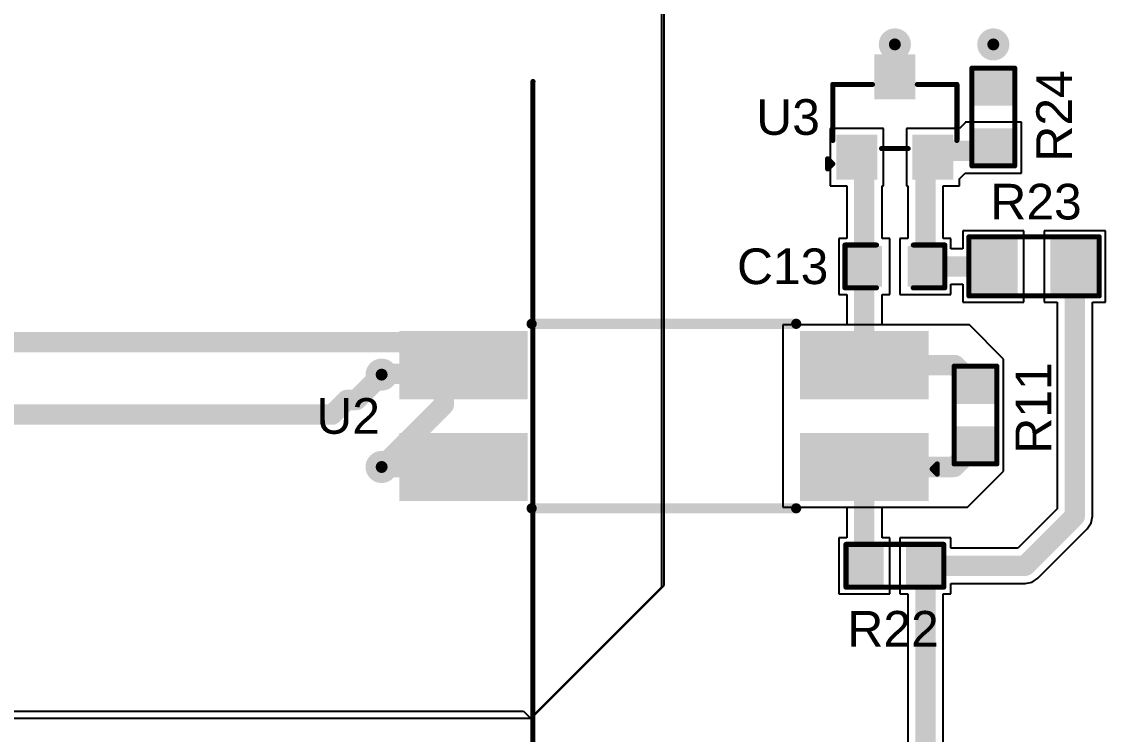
# Model space of a CAD drawing. Header units: inches. Extents: x 0 to 207, y -1 to 213.
# Drawn here: x 2.022 to 3.086, y -0.618 to 0.082 of the extents above; entities that cross this region are included whole.
import ezdxf

# ---------------------------------------------------------------- set-up
doc = ezdxf.new("R2010")
doc.units = ezdxf.units.IN
doc.header["$MEASUREMENT"] = 0
for name, color, linetype in [('Bottom Layer', 5, 'Continuous'), ('Bottom Solder', 6, 'Continuous'), ('Top Layer', 1, 'Continuous'), ('Top Overlay', 2, 'Continuous'), ('Top Paste', 8, 'Continuous'), ('Top Solder', 216, 'Continuous'), ('Via Holes', 16, 'Continuous')]:
    doc.layers.add(name, color=color, linetype=linetype)
doc.styles.add('Arial', font='', dxfattribs={"height": 0.2})
doc.styles.get('Arial').set_extended_font_data('Arial')

# ---------------------------------------------------------------- blocks, each defined once
blk = doc.blocks.new('SOT_23_5')
at = {"layer": 'Top Layer'}
for points in [[(-0.0161, 0.0575), (0.0161, 0.0575), (0.0161, 0.0213), (-0.0161, 0.0213)], [(-0.0535, -0.0213), (-0.0213, -0.0213), (-0.0213, -0.0575), (-0.0535, -0.0575)], [(0.0213, -0.0213), (0.0535, -0.0213), (0.0535, -0.0575), (0.0213, -0.0575)]]:
    blk.add_hatch(color=1, dxfattribs=at).paths.add_polyline_path(points)
at = {"layer": 'Top Paste'}
for points in [[(-0.0161, 0.0575), (0.0161, 0.0575), (0.0161, 0.0213), (-0.0161, 0.0213)], [(-0.0535, -0.0213), (-0.0213, -0.0213), (-0.0213, -0.0575), (-0.0535, -0.0575)], [(0.0213, -0.0213), (0.0535, -0.0213), (0.0535, -0.0575), (0.0213, -0.0575)]]:
    blk.add_hatch(color=8, dxfattribs=at).paths.add_polyline_path(points)
at = {"layer": 'Top Solder'}
for points in [[(-0.0201, 0.0615), (0.0201, 0.0615), (0.0201, 0.0173), (-0.0201, 0.0173)], [(-0.0575, -0.0173), (-0.0173, -0.0173), (-0.0173, -0.0615), (-0.0575, -0.0615)], [(0.0173, -0.0173), (0.0575, -0.0173), (0.0575, -0.0615), (0.0173, -0.0615)]]:
    blk.add_hatch(color=216, dxfattribs=at).paths.add_polyline_path(points)
at = {"layer": 'Top Overlay'}
for points in [[(-0.061, -0.023, 0.005, 0.005, 0), (-0.061, 0.032, 0.005, 0.005, 0)], [(-0.061, 0.032, 0.005, 0.005, 0), (-0.022, 0.032, 0.005, 0.005, 0)], [(0.022, 0.032, 0.005, 0.005, 0), (0.061, 0.032, 0.005, 0.005, 0)], [(0.061, -0.023, 0.005, 0.005, 0), (0.061, 0.032, 0.005, 0.005, 0)], [(-0.013, -0.031, 0.005, 0.005, 0), (0.013, -0.031, 0.005, 0.005, 0)], [(-0.066, -0.041, 0.005, 0.005, 0), (-0.061, -0.046, 0.005, 0.005, 0)], [(-0.066, -0.051, 0.005, 0.005, 0), (-0.066, -0.041, 0.005, 0.005, 0)], [(-0.066, -0.051, 0.005, 0.005, 0), (-0.061, -0.046, 0.005, 0.005, 0)]]:
    blk.add_lwpolyline(points, format="xyseb", dxfattribs=at)
for points in [[(-0.0622, 0.032, 0.0025, 0.0025, 1), (-0.0597, 0.032, 0.0025, 0.0025, 1)], [(-0.0622, 0.032, 0.0025, 0.0025, 1), (-0.0597, 0.032, 0.0025, 0.0025, 1)], [(-0.0232, 0.032, 0.0025, 0.0025, 1), (-0.0208, 0.032, 0.0025, 0.0025, 1)], [(0.0208, 0.032, 0.0025, 0.0025, 1), (0.0232, 0.032, 0.0025, 0.0025, 1)], [(0.0597, 0.032, 0.0025, 0.0025, 1), (0.0622, 0.032, 0.0025, 0.0025, 1)], [(0.0597, 0.032, 0.0025, 0.0025, 1), (0.0622, 0.032, 0.0025, 0.0025, 1)], [(-0.0622, -0.023, 0.0025, 0.0025, 1), (-0.0597, -0.023, 0.0025, 0.0025, 1)], [(0.0597, -0.023, 0.0025, 0.0025, 1), (0.0622, -0.023, 0.0025, 0.0025, 1)], [(-0.0143, -0.031, 0.0025, 0.0025, 1), (-0.0118, -0.031, 0.0025, 0.0025, 1)], [(0.0118, -0.031, 0.0025, 0.0025, 1), (0.0143, -0.031, 0.0025, 0.0025, 1)], [(-0.0673, -0.041, 0.0025, 0.0025, 1), (-0.0648, -0.041, 0.0025, 0.0025, 1)], [(-0.0673, -0.041, 0.0025, 0.0025, 1), (-0.0648, -0.041, 0.0025, 0.0025, 1)], [(-0.0673, -0.051, 0.0025, 0.0025, 1), (-0.0648, -0.051, 0.0025, 0.0025, 1)], [(-0.0673, -0.051, 0.0025, 0.0025, 1), (-0.0648, -0.051, 0.0025, 0.0025, 1)], [(-0.0622, -0.046, 0.0025, 0.0025, 1), (-0.0597, -0.046, 0.0025, 0.0025, 1)], [(-0.0622, -0.046, 0.0025, 0.0025, 1), (-0.0597, -0.046, 0.0025, 0.0025, 1)]]:
    blk.add_lwpolyline(points, format="xyseb", close=True, dxfattribs=at)
blk = doc.blocks.new('LTV_817S_TA1_C_6')
at = {"layer": 'Top Layer'}
for points in [[(-0.2559, 0.0205), (-0.2559, 0.0795), (-0.1378, 0.0795), (-0.1378, 0.0205)], [(0.1378, 0.0205), (0.1378, 0.0795), (0.2559, 0.0795), (0.2559, 0.0205)], [(-0.2559, -0.0795), (-0.2559, -0.0205), (-0.1378, -0.0205), (-0.1378, -0.0795)], [(0.1378, -0.0795), (0.1378, -0.0205), (0.2559, -0.0205), (0.2559, -0.0795)]]:
    blk.add_hatch(color=1, dxfattribs=at).paths.add_polyline_path(points)
at = {"layer": 'Top Paste'}
for points in [[(-0.2559, 0.0205), (-0.2559, 0.0795), (-0.1378, 0.0795), (-0.1378, 0.0205)], [(0.1378, 0.0205), (0.1378, 0.0795), (0.2559, 0.0795), (0.2559, 0.0205)], [(-0.2559, -0.0795), (-0.2559, -0.0205), (-0.1378, -0.0205), (-0.1378, -0.0795)], [(0.1378, -0.0795), (0.1378, -0.0205), (0.2559, -0.0205), (0.2559, -0.0795)]]:
    blk.add_hatch(color=8, dxfattribs=at).paths.add_polyline_path(points)
at = {"layer": 'Top Solder'}
for points in [[(-0.2599, 0.0165), (-0.2599, 0.0835), (-0.1338, 0.0835), (-0.1338, 0.0165)], [(0.1338, 0.0165), (0.1338, 0.0835), (0.2599, 0.0835), (0.2599, 0.0165)], [(-0.2599, -0.0835), (-0.2599, -0.0165), (-0.1338, -0.0165), (-0.1338, -0.0835)], [(0.1338, -0.0835), (0.1338, -0.0165), (0.2599, -0.0165), (0.2599, -0.0835)]]:
    blk.add_hatch(color=216, dxfattribs=at).paths.add_polyline_path(points)
at = {"layer": 'Top Overlay'}
for points in [[(0.1299, 0.0906, 0.01, 0.01, 0), (-0.1299, 0.0906, 0.01, 0.01, 0)], [(-0.2634, 0.052, 0.005, 0.005, 0), (-0.2684, 0.057, 0.005, 0.005, 0)], [(-0.2684, 0.057, 0.005, 0.005, 0), (-0.2684, 0.047, 0.005, 0.005, 0)], [(-0.2634, 0.052, 0.005, 0.005, 0), (-0.2684, 0.047, 0.005, 0.005, 0)], [(0.1299, -0.0906, 0.01, 0.01, 0), (-0.1299, -0.0906, 0.01, 0.01, 0)]]:
    blk.add_lwpolyline(points, format="xyseb", dxfattribs=at)
for points in [[(-0.1324, 0.0906, 0.005, 0.005, 1), (-0.1274, 0.0906, 0.005, 0.005, 1)], [(0.1274, 0.0906, 0.005, 0.005, 1), (0.1324, 0.0906, 0.005, 0.005, 1)], [(-0.2697, 0.057, 0.0025, 0.0025, 1), (-0.2672, 0.057, 0.0025, 0.0025, 1)], [(-0.2697, 0.057, 0.0025, 0.0025, 1), (-0.2672, 0.057, 0.0025, 0.0025, 1)], [(-0.2647, 0.052, 0.0025, 0.0025, 1), (-0.2622, 0.052, 0.0025, 0.0025, 1)], [(-0.2647, 0.052, 0.0025, 0.0025, 1), (-0.2622, 0.052, 0.0025, 0.0025, 1)], [(-0.2697, 0.047, 0.0025, 0.0025, 1), (-0.2672, 0.047, 0.0025, 0.0025, 1)], [(-0.2697, 0.047, 0.0025, 0.0025, 1), (-0.2672, 0.047, 0.0025, 0.0025, 1)], [(-0.1324, -0.0906, 0.005, 0.005, 1), (-0.1274, -0.0906, 0.005, 0.005, 1)], [(0.1274, -0.0906, 0.005, 0.005, 1), (0.1324, -0.0906, 0.005, 0.005, 1)]]:
    blk.add_lwpolyline(points, format="xyseb", close=True, dxfattribs=at)
blk = doc.blocks.new('R___0603_10')
at = {"layer": 'Top Layer'}
for points in [[(-0.015, 0.0175), (-0.015, -0.0175), (-0.045, -0.0175), (-0.045, 0.0175)], [(0.045, 0.0175), (0.045, -0.0175), (0.015, -0.0175), (0.015, 0.0175)]]:
    blk.add_hatch(color=1, dxfattribs=at).paths.add_polyline_path(points)
at = {"layer": 'Top Paste'}
for points in [[(-0.015, 0.0175), (-0.015, -0.0175), (-0.045, -0.0175), (-0.045, 0.0175)], [(0.045, 0.0175), (0.045, -0.0175), (0.015, -0.0175), (0.015, 0.0175)]]:
    blk.add_hatch(color=8, dxfattribs=at).paths.add_polyline_path(points)
at = {"layer": 'Top Solder'}
for points in [[(-0.011, 0.0215), (-0.011, -0.0215), (-0.049, -0.0215), (-0.049, 0.0215)], [(0.049, 0.0215), (0.049, -0.0215), (0.011, -0.0215), (0.011, 0.0215)]]:
    blk.add_hatch(color=216, dxfattribs=at).paths.add_polyline_path(points)
at = {"layer": 'Top Overlay'}
for points in [[(0.048, 0.021, 0.005, 0.005, 0), (-0.048, 0.021, 0.005, 0.005, 0)], [(-0.048, -0.021, 0.005, 0.005, 0), (-0.048, 0.021, 0.005, 0.005, 0)], [(0.048, -0.021, 0.005, 0.005, 0), (0.048, 0.021, 0.005, 0.005, 0)], [(0.048, -0.021, 0.005, 0.005, 0), (-0.048, -0.021, 0.005, 0.005, 0)]]:
    blk.add_lwpolyline(points, format="xyseb", dxfattribs=at)
for points in [[(-0.04925, 0.021, 0.0025, 0.0025, 1), (-0.04675, 0.021, 0.0025, 0.0025, 1)], [(-0.04925, 0.021, 0.0025, 0.0025, 1), (-0.04675, 0.021, 0.0025, 0.0025, 1)], [(0.04675, 0.021, 0.0025, 0.0025, 1), (0.04925, 0.021, 0.0025, 0.0025, 1)], [(0.04675, 0.021, 0.0025, 0.0025, 1), (0.04925, 0.021, 0.0025, 0.0025, 1)], [(-0.04925, -0.021, 0.0025, 0.0025, 1), (-0.04675, -0.021, 0.0025, 0.0025, 1)], [(-0.04925, -0.021, 0.0025, 0.0025, 1), (-0.04675, -0.021, 0.0025, 0.0025, 1)], [(0.04675, -0.021, 0.0025, 0.0025, 1), (0.04925, -0.021, 0.0025, 0.0025, 1)], [(0.04675, -0.021, 0.0025, 0.0025, 1), (0.04925, -0.021, 0.0025, 0.0025, 1)]]:
    blk.add_lwpolyline(points, format="xyseb", close=True, dxfattribs=at)
blk = doc.blocks.new('RES_0805_11')
at = {"layer": 'Top Layer'}
for points in [[(-0.06, 0.025), (-0.02, 0.025), (-0.02, -0.025), (-0.06, -0.025)], [(0.02, 0.025), (0.06, 0.025), (0.06, -0.025), (0.02, -0.025)]]:
    blk.add_hatch(color=1, dxfattribs=at).paths.add_polyline_path(points)
at = {"layer": 'Top Paste'}
for points in [[(-0.06, 0.025), (-0.02, 0.025), (-0.02, -0.025), (-0.06, -0.025)], [(0.02, 0.025), (0.06, 0.025), (0.06, -0.025), (0.02, -0.025)]]:
    blk.add_hatch(color=8, dxfattribs=at).paths.add_polyline_path(points)
at = {"layer": 'Top Solder'}
for points in [[(-0.064, 0.029), (-0.016, 0.029), (-0.016, -0.029), (-0.064, -0.029)], [(0.016, 0.029), (0.064, 0.029), (0.064, -0.029), (0.016, -0.029)]]:
    blk.add_hatch(color=216, dxfattribs=at).paths.add_polyline_path(points)
at = {"layer": 'Top Overlay'}
for points in [[(-0.064, 0.029, 0.005, 0.005, 0), (0.064, 0.029, 0.005, 0.005, 0)], [(-0.064, -0.029, 0.005, 0.005, 0), (-0.064, 0.029, 0.005, 0.005, 0)], [(0.064, -0.029, 0.005, 0.005, 0), (0.064, 0.029, 0.005, 0.005, 0)], [(-0.064, -0.029, 0.005, 0.005, 0), (0.064, -0.029, 0.005, 0.005, 0)]]:
    blk.add_lwpolyline(points, format="xyseb", dxfattribs=at)
for points in [[(-0.06525, 0.029, 0.0025, 0.0025, 1), (-0.06275, 0.029, 0.0025, 0.0025, 1)], [(-0.06525, 0.029, 0.0025, 0.0025, 1), (-0.06275, 0.029, 0.0025, 0.0025, 1)], [(0.06275, 0.029, 0.0025, 0.0025, 1), (0.06525, 0.029, 0.0025, 0.0025, 1)], [(0.06275, 0.029, 0.0025, 0.0025, 1), (0.06525, 0.029, 0.0025, 0.0025, 1)], [(-0.06525, -0.029, 0.0025, 0.0025, 1), (-0.06275, -0.029, 0.0025, 0.0025, 1)], [(-0.06525, -0.029, 0.0025, 0.0025, 1), (-0.06275, -0.029, 0.0025, 0.0025, 1)], [(0.06275, -0.029, 0.0025, 0.0025, 1), (0.06525, -0.029, 0.0025, 0.0025, 1)], [(0.06275, -0.029, 0.0025, 0.0025, 1), (0.06525, -0.029, 0.0025, 0.0025, 1)]]:
    blk.add_lwpolyline(points, format="xyseb", close=True, dxfattribs=at)
blk = doc.blocks.new('R___0603_12')
at = {"layer": 'Top Layer'}
for points in [[(-0.015, 0.0175), (-0.015, -0.0175), (-0.045, -0.0175), (-0.045, 0.0175)], [(0.045, 0.0175), (0.045, -0.0175), (0.015, -0.0175), (0.015, 0.0175)]]:
    blk.add_hatch(color=1, dxfattribs=at).paths.add_polyline_path(points)
at = {"layer": 'Top Paste'}
for points in [[(-0.015, 0.0175), (-0.015, -0.0175), (-0.045, -0.0175), (-0.045, 0.0175)], [(0.045, 0.0175), (0.045, -0.0175), (0.015, -0.0175), (0.015, 0.0175)]]:
    blk.add_hatch(color=8, dxfattribs=at).paths.add_polyline_path(points)
at = {"layer": 'Top Solder'}
for points in [[(-0.011, 0.0215), (-0.011, -0.0215), (-0.049, -0.0215), (-0.049, 0.0215)], [(0.049, 0.0215), (0.049, -0.0215), (0.011, -0.0215), (0.011, 0.0215)]]:
    blk.add_hatch(color=216, dxfattribs=at).paths.add_polyline_path(points)
at = {"layer": 'Top Overlay'}
for points in [[(-0.048, 0.021, 0.005, 0.005, 0), (0.048, 0.021, 0.005, 0.005, 0)], [(-0.048, -0.021, 0.005, 0.005, 0), (-0.048, 0.021, 0.005, 0.005, 0)], [(0.048, -0.021, 0.005, 0.005, 0), (0.048, 0.021, 0.005, 0.005, 0)], [(-0.048, -0.021, 0.005, 0.005, 0), (0.048, -0.021, 0.005, 0.005, 0)]]:
    blk.add_lwpolyline(points, format="xyseb", dxfattribs=at)
for points in [[(-0.04925, 0.021, 0.0025, 0.0025, 1), (-0.04675, 0.021, 0.0025, 0.0025, 1)], [(-0.04925, 0.021, 0.0025, 0.0025, 1), (-0.04675, 0.021, 0.0025, 0.0025, 1)], [(0.04675, 0.021, 0.0025, 0.0025, 1), (0.04925, 0.021, 0.0025, 0.0025, 1)], [(0.04675, 0.021, 0.0025, 0.0025, 1), (0.04925, 0.021, 0.0025, 0.0025, 1)], [(-0.04925, -0.021, 0.0025, 0.0025, 1), (-0.04675, -0.021, 0.0025, 0.0025, 1)], [(-0.04925, -0.021, 0.0025, 0.0025, 1), (-0.04675, -0.021, 0.0025, 0.0025, 1)], [(0.04675, -0.021, 0.0025, 0.0025, 1), (0.04925, -0.021, 0.0025, 0.0025, 1)], [(0.04675, -0.021, 0.0025, 0.0025, 1), (0.04925, -0.021, 0.0025, 0.0025, 1)]]:
    blk.add_lwpolyline(points, format="xyseb", close=True, dxfattribs=at)
blk = doc.blocks.new('R___0603_23')
at = {"layer": 'Top Layer'}
for points in [[(-0.015, 0.0175), (-0.015, -0.0175), (-0.045, -0.0175), (-0.045, 0.0175)], [(0.045, 0.0175), (0.045, -0.0175), (0.015, -0.0175), (0.015, 0.0175)]]:
    blk.add_hatch(color=1, dxfattribs=at).paths.add_polyline_path(points)
at = {"layer": 'Top Paste'}
for points in [[(-0.015, 0.0175), (-0.015, -0.0175), (-0.045, -0.0175), (-0.045, 0.0175)], [(0.045, 0.0175), (0.045, -0.0175), (0.015, -0.0175), (0.015, 0.0175)]]:
    blk.add_hatch(color=8, dxfattribs=at).paths.add_polyline_path(points)
at = {"layer": 'Top Solder'}
for points in [[(-0.011, 0.0215), (-0.011, -0.0215), (-0.049, -0.0215), (-0.049, 0.0215)], [(0.049, 0.0215), (0.049, -0.0215), (0.011, -0.0215), (0.011, 0.0215)]]:
    blk.add_hatch(color=216, dxfattribs=at).paths.add_polyline_path(points)
at = {"layer": 'Top Overlay'}
for points in [[(0.048, 0.021, 0.005, 0.005, 0), (-0.048, 0.021, 0.005, 0.005, 0)], [(-0.048, -0.021, 0.005, 0.005, 0), (-0.048, 0.021, 0.005, 0.005, 0)], [(0.048, -0.021, 0.005, 0.005, 0), (0.048, 0.021, 0.005, 0.005, 0)], [(0.048, -0.021, 0.005, 0.005, 0), (-0.048, -0.021, 0.005, 0.005, 0)]]:
    blk.add_lwpolyline(points, format="xyseb", dxfattribs=at)
for points in [[(-0.04925, 0.021, 0.0025, 0.0025, 1), (-0.04675, 0.021, 0.0025, 0.0025, 1)], [(-0.04925, 0.021, 0.0025, 0.0025, 1), (-0.04675, 0.021, 0.0025, 0.0025, 1)], [(0.04675, 0.021, 0.0025, 0.0025, 1), (0.04925, 0.021, 0.0025, 0.0025, 1)], [(0.04675, 0.021, 0.0025, 0.0025, 1), (0.04925, 0.021, 0.0025, 0.0025, 1)], [(-0.04925, -0.021, 0.0025, 0.0025, 1), (-0.04675, -0.021, 0.0025, 0.0025, 1)], [(-0.04925, -0.021, 0.0025, 0.0025, 1), (-0.04675, -0.021, 0.0025, 0.0025, 1)], [(0.04675, -0.021, 0.0025, 0.0025, 1), (0.04925, -0.021, 0.0025, 0.0025, 1)], [(0.04675, -0.021, 0.0025, 0.0025, 1), (0.04925, -0.021, 0.0025, 0.0025, 1)]]:
    blk.add_lwpolyline(points, format="xyseb", close=True, dxfattribs=at)
blk = doc.blocks.new('C___0603_63')
at = {"layer": 'Top Layer'}
for points in [[(-0.015, 0.0175), (-0.015, -0.0175), (-0.045, -0.0175), (-0.045, 0.0175)], [(0.045, 0.0175), (0.045, -0.0175), (0.015, -0.0175), (0.015, 0.0175)]]:
    blk.add_hatch(color=1, dxfattribs=at).paths.add_polyline_path(points)
at = {"layer": 'Top Paste'}
for points in [[(-0.015, 0.0175), (-0.015, -0.0175), (-0.045, -0.0175), (-0.045, 0.0175)], [(0.045, 0.0175), (0.045, -0.0175), (0.015, -0.0175), (0.015, 0.0175)]]:
    blk.add_hatch(color=8, dxfattribs=at).paths.add_polyline_path(points)
at = {"layer": 'Top Solder'}
for points in [[(-0.0126, 0.0199), (-0.0126, -0.0199), (-0.0474, -0.0199), (-0.0474, 0.0199)], [(0.0474, 0.0199), (0.0474, -0.0199), (0.0126, -0.0199), (0.0126, 0.0199)]]:
    blk.add_hatch(color=216, dxfattribs=at).paths.add_polyline_path(points)
at = {"layer": 'Top Overlay'}
for points in [[(-0.049, 0.021, 0.005, 0.005, 0), (-0.018, 0.021, 0.005, 0.005, 0)], [(-0.049, -0.021, 0.005, 0.005, 0), (-0.049, 0.021, 0.005, 0.005, 0)], [(0.018, 0.021, 0.005, 0.005, 0), (0.049, 0.021, 0.005, 0.005, 0)], [(0.049, -0.021, 0.005, 0.005, 0), (0.049, 0.021, 0.005, 0.005, 0)], [(-0.049, -0.021, 0.005, 0.005, 0), (-0.018, -0.021, 0.005, 0.005, 0)], [(0.018, -0.021, 0.005, 0.005, 0), (0.049, -0.021, 0.005, 0.005, 0)]]:
    blk.add_lwpolyline(points, format="xyseb", dxfattribs=at)
for points in [[(-0.0503, 0.021, 0.0025, 0.0025, 1), (-0.0478, 0.021, 0.0025, 0.0025, 1)], [(-0.0503, 0.021, 0.0025, 0.0025, 1), (-0.0478, 0.021, 0.0025, 0.0025, 1)], [(-0.0192, 0.021, 0.0025, 0.0025, 1), (-0.0168, 0.021, 0.0025, 0.0025, 1)], [(0.0168, 0.021, 0.0025, 0.0025, 1), (0.0192, 0.021, 0.0025, 0.0025, 1)], [(0.0478, 0.021, 0.0025, 0.0025, 1), (0.0503, 0.021, 0.0025, 0.0025, 1)], [(0.0478, 0.021, 0.0025, 0.0025, 1), (0.0503, 0.021, 0.0025, 0.0025, 1)], [(-0.0503, -0.021, 0.0025, 0.0025, 1), (-0.0478, -0.021, 0.0025, 0.0025, 1)], [(-0.0503, -0.021, 0.0025, 0.0025, 1), (-0.0478, -0.021, 0.0025, 0.0025, 1)], [(-0.0192, -0.021, 0.0025, 0.0025, 1), (-0.0168, -0.021, 0.0025, 0.0025, 1)], [(0.0168, -0.021, 0.0025, 0.0025, 1), (0.0192, -0.021, 0.0025, 0.0025, 1)], [(0.0478, -0.021, 0.0025, 0.0025, 1), (0.0503, -0.021, 0.0025, 0.0025, 1)], [(0.0478, -0.021, 0.0025, 0.0025, 1), (0.0503, -0.021, 0.0025, 0.0025, 1)]]:
    blk.add_lwpolyline(points, format="xyseb", close=True, dxfattribs=at)

msp = doc.modelspace()

# ---------------------------------------------------------------- hatches: boundary and pattern name
at = {"layer": 'Bottom Layer'}
h = msp.add_hatch(color=5, dxfattribs=at)
edge = h.paths.add_edge_path()
edge.add_arc((2.879, 0.06), 0.0118, 0, 360)
h = msp.add_hatch(color=5, dxfattribs=at)
edge = h.paths.add_edge_path()
edge.add_arc((2.9757, 0.06), 0.0118, 0, 360)
h = msp.add_hatch(color=5, dxfattribs=at)
edge = h.paths.add_edge_path()
edge.add_arc((2.375, -0.2643), 0.0118, 0, 360)
h = msp.add_hatch(color=5, dxfattribs=at)
edge = h.paths.add_edge_path()
edge.add_arc((2.375, -0.355), 0.0118, 0, 360)
at = {"layer": 'Bottom Solder'}
h = msp.add_hatch(color=6, dxfattribs=at)
edge = h.paths.add_edge_path()
edge.add_arc((2.879, 0.06), 0.0158, 0, 360)
h = msp.add_hatch(color=6, dxfattribs=at)
edge = h.paths.add_edge_path()
edge.add_arc((2.9757, 0.06), 0.0158, 0, 360)
h = msp.add_hatch(color=6, dxfattribs=at)
edge = h.paths.add_edge_path()
edge.add_arc((2.375, -0.2643), 0.0158, 0, 360)
h = msp.add_hatch(color=6, dxfattribs=at)
edge = h.paths.add_edge_path()
edge.add_arc((2.375, -0.355), 0.0158, 0, 360)
at = {"layer": 'Top Layer'}
h = msp.add_hatch(color=1, dxfattribs=at)
edge = h.paths.add_edge_path()
edge.add_arc((2.879, 0.06), 0.0118, 0, 360)
h = msp.add_hatch(color=1, dxfattribs=at)
edge = h.paths.add_edge_path()
edge.add_arc((2.9757, 0.06), 0.0118, 0, 360)
h = msp.add_hatch(color=1, dxfattribs=at)
edge = h.paths.add_edge_path()
edge.add_arc((2.375, -0.2643), 0.0118, 0, 360)
h = msp.add_hatch(color=1, dxfattribs=at)
edge = h.paths.add_edge_path()
edge.add_arc((2.375, -0.355), 0.0118, 0, 360)
at = {"layer": 'Top Solder'}
h = msp.add_hatch(color=216, dxfattribs=at)
edge = h.paths.add_edge_path()
edge.add_arc((2.879, 0.06), 0.0158, 0, 360)
h = msp.add_hatch(color=216, dxfattribs=at)
edge = h.paths.add_edge_path()
edge.add_arc((2.9757, 0.06), 0.0158, 0, 360)
h = msp.add_hatch(color=216, dxfattribs=at)
edge = h.paths.add_edge_path()
edge.add_arc((2.375, -0.2643), 0.0158, 0, 360)
h = msp.add_hatch(color=216, dxfattribs=at)
edge = h.paths.add_edge_path()
edge.add_arc((2.375, -0.355), 0.0158, 0, 360)
at = {"layer": 'Via Holes'}
h = msp.add_hatch(color=7, dxfattribs=at)
edge = h.paths.add_edge_path()
edge.add_arc((2.879, 0.06), 0.00591, 0, 360)
h = msp.add_hatch(color=7, dxfattribs=at)
edge = h.paths.add_edge_path()
edge.add_arc((2.9757, 0.06), 0.00591, 0, 360)
h = msp.add_hatch(color=7, dxfattribs=at)
edge = h.paths.add_edge_path()
edge.add_arc((2.375, -0.2643), 0.00591, 0, 360)
h = msp.add_hatch(color=7, dxfattribs=at)
edge = h.paths.add_edge_path()
edge.add_arc((2.375, -0.355), 0.00591, 0, 360)

# ---------------------------------------------------------------- linework, layer by layer
at = {"layer": 'Bottom Layer'}
for p, q in [((2.6502, -0.4727), (2.6502, 0.8081)), ((2.5213, -0.6016), (2.6502, -0.4727)), ((0.8686, -0.5948), (2.5144, -0.5948)), ((2.5144, -0.5948), (2.5213, -0.6016))]:
    msp.add_line(p, q, dxfattribs=at)
for points in [[(0.743, -0.2325, 0.02, 0.02, 0), (2.4243, -0.2325, 0.02, 0.02, 0)], [(2.4243, -0.2325, 0.02, 0.02, 0), (2.436, -0.2442, 0.02, 0.02, 0)], [(2.436, -0.294, 0.02, 0.02, 0), (2.436, -0.2442, 0.02, 0.02, 0)], [(2.3502, -0.2892, 0.02, 0.02, 0), (2.375, -0.2643, 0.02, 0.02, 0)], [(2.3264, -0.3036, 0.02, 0.02, 0), (2.3408, -0.2892, 0.02, 0.02, 0)], [(2.3408, -0.2892, 0.02, 0.02, 0), (2.3502, -0.2892, 0.02, 0.02, 0)], [(2.375, -0.355, 0.02, 0.02, 0), (2.436, -0.294, 0.02, 0.02, 0)], [(0.791, -0.3036, 0.02, 0.02, 0), (2.3264, -0.3036, 0.02, 0.02, 0)]]:
    msp.add_lwpolyline(points, format="xyseb", dxfattribs=at)
for points in [[(2.4193, -0.2325, 0.01, 0.01, 1), (2.4293, -0.2325, 0.01, 0.01, 1)], [(2.4193, -0.2325, 0.01, 0.01, 1), (2.4293, -0.2325, 0.01, 0.01, 1)], [(2.431, -0.2442, 0.01, 0.01, 1), (2.441, -0.2442, 0.01, 0.01, 1)], [(2.431, -0.2442, 0.01, 0.01, 1), (2.441, -0.2442, 0.01, 0.01, 1)], [(2.37, -0.2643, 0.01, 0.01, 1), (2.38, -0.2643, 0.01, 0.01, 1)], [(2.3358, -0.2892, 0.01, 0.01, 1), (2.3458, -0.2892, 0.01, 0.01, 1)], [(2.3358, -0.2892, 0.01, 0.01, 1), (2.3458, -0.2892, 0.01, 0.01, 1)], [(2.3452, -0.2892, 0.01, 0.01, 1), (2.3552, -0.2892, 0.01, 0.01, 1)], [(2.3452, -0.2892, 0.01, 0.01, 1), (2.3552, -0.2892, 0.01, 0.01, 1)], [(2.431, -0.294, 0.01, 0.01, 1), (2.441, -0.294, 0.01, 0.01, 1)], [(2.431, -0.294, 0.01, 0.01, 1), (2.441, -0.294, 0.01, 0.01, 1)], [(2.3214, -0.3036, 0.01, 0.01, 1), (2.3314, -0.3036, 0.01, 0.01, 1)], [(2.3214, -0.3036, 0.01, 0.01, 1), (2.3314, -0.3036, 0.01, 0.01, 1)], [(2.37, -0.355, 0.01, 0.01, 1), (2.38, -0.355, 0.01, 0.01, 1)]]:
    msp.add_lwpolyline(points, format="xyseb", close=True, dxfattribs=at)
at = {"layer": 'Top Layer'}
for p, q in [((2.6523, -0.3961), (2.6523, 0.5789)), ((2.9482, -0.0169), (2.9426, -0.0226)), ((3.0032, -0.0163), (2.9482, -0.0163)), ((2.9482, -0.0163), (2.9482, -0.0169)), ((3.0032, -0.0663), (3.0032, -0.0163)), ((2.8678, -0.0226), (2.8155, -0.0226)), ((2.8155, -0.0226), (2.8155, -0.0788)), ((2.8678, -0.0788), (2.8678, -0.0226)), ((2.9426, -0.0226), (2.8903, -0.0226)), ((2.8903, -0.0226), (2.8903, -0.0788)), ((2.9426, -0.072), (2.9482, -0.0663)), ((2.9426, -0.0788), (2.9426, -0.072)), ((2.9482, -0.0663), (3.0032, -0.0663)), ((2.8155, -0.0788), (2.8317, -0.0788)), ((2.8317, -0.0788), (2.8317, -0.1305)), ((2.8664, -0.1305), (2.8664, -0.0788)), ((2.8664, -0.0788), (2.8678, -0.0788)), ((2.8903, -0.0788), (2.8917, -0.0788)), ((2.8917, -0.0788), (2.8917, -0.1305)), ((2.9264, -0.1305), (2.9264, -0.0788)), ((2.9264, -0.0788), (2.9426, -0.0788)), ((3.0057, -0.123), (2.9457, -0.123)), ((2.9457, -0.123), (2.9457, -0.1406)), ((3.0057, -0.193), (3.0057, -0.123)), ((3.0857, -0.123), (3.0257, -0.123)), ((3.0257, -0.123), (3.0257, -0.193)), ((3.0857, -0.193), (3.0857, -0.123)), ((2.8317, -0.1305), (2.824, -0.1305)), ((2.824, -0.1305), (2.824, -0.1855)), ((2.874, -0.1305), (2.8664, -0.1305)), ((2.874, -0.1855), (2.874, -0.1305)), ((2.8917, -0.1305), (2.884, -0.1305)), ((2.884, -0.1305), (2.884, -0.1855)), ((2.934, -0.1305), (2.9264, -0.1305)), ((2.934, -0.1406), (2.934, -0.1305)), ((2.9457, -0.1406), (2.934, -0.1406)), ((2.934, -0.1855), (2.934, -0.1753)), ((2.934, -0.1753), (2.9457, -0.1753)), ((2.9457, -0.1753), (2.9457, -0.193)), ((2.824, -0.1855), (2.8317, -0.1855)), ((2.8317, -0.1855), (2.8317, -0.2154)), ((2.8664, -0.2154), (2.8664, -0.1855)), ((2.8664, -0.1855), (2.874, -0.1855)), ((2.884, -0.1855), (2.934, -0.1855)), ((2.9457, -0.193), (3.0057, -0.193)), ((3.0257, -0.193), (3.0383, -0.193)), ((3.0383, -0.193), (3.0383, -0.3961)), ((3.073, -0.4033), (3.073, -0.193)), ((3.073, -0.193), (3.0857, -0.193)), ((2.9181, -0.2154), (2.769, -0.2154)), ((2.769, -0.2154), (2.769, -0.3945)), ((2.8317, -0.2154), (2.769, -0.2154)), ((2.769, -0.2154), (2.769, -0.3945)), ((2.9522, -0.2154), (2.8664, -0.2154)), ((2.9522, -0.2154), (2.9181, -0.2154)), ((2.9857, -0.249), (2.9522, -0.2154)), ((2.9857, -0.249), (2.9522, -0.2154)), ((2.9857, -0.359), (2.9857, -0.249)), ((2.9857, -0.309), (2.9857, -0.249)), ((2.9857, -0.359), (2.9857, -0.309)), ((2.9502, -0.3945), (2.9857, -0.359)), ((2.9502, -0.3945), (2.9857, -0.359)), ((2.6523, -0.4715), (2.6523, -0.3961)), ((2.769, -0.3945), (2.9502, -0.3945)), ((2.769, -0.3945), (2.8317, -0.3945)), ((2.8317, -0.3945), (2.8317, -0.4245)), ((2.8664, -0.4245), (2.8664, -0.3945)), ((2.8664, -0.3945), (2.9502, -0.3945)), ((3.0383, -0.3961), (2.9998, -0.4346)), ((3.0717, -0.4099), (3.073, -0.4033)), ((3.0679, -0.4156), (3.0717, -0.4099)), ((2.8317, -0.4245), (2.824, -0.4245)), ((2.824, -0.4245), (2.824, -0.4795)), ((2.874, -0.4245), (2.8664, -0.4245)), ((2.874, -0.4795), (2.874, -0.4245)), ((2.934, -0.4245), (2.884, -0.4245)), ((2.884, -0.4245), (2.884, -0.4795)), ((2.934, -0.4346), (2.934, -0.4245)), ((3.0193, -0.4642), (3.0679, -0.4156)), ((2.9998, -0.4346), (2.934, -0.4346)), ((3.007, -0.4693), (3.0137, -0.468)), ((3.0137, -0.468), (3.0193, -0.4642)), ((2.5232, -0.6006), (2.6523, -0.4715)), ((2.934, -0.4795), (2.934, -0.4693)), ((2.934, -0.4693), (3.007, -0.4693)), ((2.824, -0.4795), (2.874, -0.4795)), ((2.884, -0.4795), (2.8917, -0.4795)), ((2.8917, -0.4795), (2.8917, -0.9399)), ((2.9264, -0.9399), (2.9264, -0.4795)), ((2.9264, -0.4795), (2.934, -0.4795)), ((0.8692, -0.6016), (2.5232, -0.6016)), ((2.5232, -0.6016), (2.5232, -0.6006))]:
    msp.add_line(p, q, dxfattribs=at)
for points in [[(2.9724, -0.0446, 0.02, 0.02, 0), (2.9757, -0.0413, 0.02, 0.02, 0)], [(2.8396, -0.0527, 0.02, 0.02, 0), (2.8396, -0.0507, 0.02, 0.02, 0)], [(2.909, -0.0561, 0.02, 0.02, 0), (2.9144, -0.0507, 0.02, 0.02, 0)], [(2.9164, -0.0507, 0.02, 0.02, 0), (2.9225, -0.0446, 0.02, 0.02, 0)], [(2.9225, -0.0446, 0.02, 0.02, 0), (2.9724, -0.0446, 0.02, 0.02, 0)], [(2.8396, -0.0527, 0.02, 0.02, 0), (2.849, -0.0621, 0.02, 0.02, 0)], [(2.849, -0.158, 0.02, 0.02, 0), (2.849, -0.0621, 0.02, 0.02, 0)], [(2.909, -0.158, 0.02, 0.02, 0), (2.909, -0.0561, 0.02, 0.02, 0)], [(2.849, -0.255, 0.02, 0.02, 0), (2.849, -0.158, 0.02, 0.02, 0)], [(2.909, -0.158, 0.02, 0.02, 0), (2.9757, -0.158, 0.02, 0.02, 0)], [(3.0557, -0.4033, 0.02, 0.02, 0), (3.0557, -0.158, 0.02, 0.02, 0)], [(2.375, -0.2643, 0.02, 0.02, 0), (2.3757, -0.2636, 0.02, 0.02, 0)], [(2.3757, -0.2636, 0.02, 0.02, 0), (2.4466, -0.2636, 0.02, 0.02, 0)], [(2.4466, -0.2636, 0.02, 0.02, 0), (2.4553, -0.255, 0.02, 0.02, 0)], [(2.849, -0.255, 0.02, 0.02, 0), (2.9381, -0.255, 0.02, 0.02, 0)], [(2.9381, -0.255, 0.02, 0.02, 0), (2.9507, -0.2675, 0.02, 0.02, 0)], [(2.9507, -0.269, 0.02, 0.02, 0), (2.9507, -0.2675, 0.02, 0.02, 0)], [(2.9507, -0.269, 0.02, 0.02, 0), (2.9557, -0.274, 0.02, 0.02, 0)], [(2.9557, -0.274, 0.02, 0.02, 0), (2.9582, -0.274, 0.02, 0.02, 0)], [(2.9507, -0.339, 0.02, 0.02, 0), (2.9557, -0.334, 0.02, 0.02, 0)], [(2.9507, -0.3415, 0.02, 0.02, 0), (2.9507, -0.339, 0.02, 0.02, 0)], [(2.9557, -0.334, 0.02, 0.02, 0), (2.9582, -0.334, 0.02, 0.02, 0)], [(2.9372, -0.355, 0.02, 0.02, 0), (2.9507, -0.3415, 0.02, 0.02, 0)], [(2.375, -0.355, 0.02, 0.02, 0), (2.4553, -0.355, 0.02, 0.02, 0)], [(2.849, -0.355, 0.02, 0.02, 0), (2.9372, -0.355, 0.02, 0.02, 0)], [(2.849, -0.452, 0.02, 0.02, 0), (2.849, -0.355, 0.02, 0.02, 0)], [(3.007, -0.452, 0.02, 0.02, 0), (3.0557, -0.4033, 0.02, 0.02, 0)], [(2.909, -0.452, 0.02, 0.02, 0), (3.007, -0.452, 0.02, 0.02, 0)], [(2.909, -1.0104, 0.02, 0.02, 0), (2.909, -0.452, 0.02, 0.02, 0)]]:
    msp.add_lwpolyline(points, format="xyseb", dxfattribs=at)
for points in [[(2.9707, -0.0413, 0.01, 0.01, 1), (2.9807, -0.0413, 0.01, 0.01, 1)], [(2.8346, -0.0507, 0.01, 0.01, 1), (2.8446, -0.0507, 0.01, 0.01, 1)], [(2.9094, -0.0507, 0.01, 0.01, 1), (2.9194, -0.0507, 0.01, 0.01, 1)], [(2.9114, -0.0507, 0.01, 0.01, 1), (2.9214, -0.0507, 0.01, 0.01, 1)], [(2.9175, -0.0446, 0.01, 0.01, 1), (2.9275, -0.0446, 0.01, 0.01, 1)], [(2.9175, -0.0446, 0.01, 0.01, 1), (2.9275, -0.0446, 0.01, 0.01, 1)], [(2.9674, -0.0446, 0.01, 0.01, 1), (2.9774, -0.0446, 0.01, 0.01, 1)], [(2.9674, -0.0446, 0.01, 0.01, 1), (2.9774, -0.0446, 0.01, 0.01, 1)], [(2.8346, -0.0527, 0.01, 0.01, 1), (2.8446, -0.0527, 0.01, 0.01, 1)], [(2.8346, -0.0527, 0.01, 0.01, 1), (2.8446, -0.0527, 0.01, 0.01, 1)], [(2.844, -0.0621, 0.01, 0.01, 1), (2.854, -0.0621, 0.01, 0.01, 1)], [(2.844, -0.0621, 0.01, 0.01, 1), (2.854, -0.0621, 0.01, 0.01, 1)], [(2.904, -0.0561, 0.01, 0.01, 1), (2.914, -0.0561, 0.01, 0.01, 1)], [(2.904, -0.0561, 0.01, 0.01, 1), (2.914, -0.0561, 0.01, 0.01, 1)], [(2.844, -0.158, 0.01, 0.01, 1), (2.854, -0.158, 0.01, 0.01, 1)], [(2.844, -0.158, 0.01, 0.01, 1), (2.854, -0.158, 0.01, 0.01, 1)], [(2.904, -0.158, 0.01, 0.01, 1), (2.914, -0.158, 0.01, 0.01, 1)], [(2.904, -0.158, 0.01, 0.01, 1), (2.914, -0.158, 0.01, 0.01, 1)], [(2.9707, -0.158, 0.01, 0.01, 1), (2.9807, -0.158, 0.01, 0.01, 1)], [(3.0507, -0.158, 0.01, 0.01, 1), (3.0607, -0.158, 0.01, 0.01, 1)], [(2.37, -0.2643, 0.01, 0.01, 1), (2.38, -0.2643, 0.01, 0.01, 1)], [(2.3707, -0.2636, 0.01, 0.01, 1), (2.3807, -0.2636, 0.01, 0.01, 1)], [(2.3707, -0.2636, 0.01, 0.01, 1), (2.3807, -0.2636, 0.01, 0.01, 1)], [(2.4416, -0.2636, 0.01, 0.01, 1), (2.4516, -0.2636, 0.01, 0.01, 1)], [(2.4416, -0.2636, 0.01, 0.01, 1), (2.4516, -0.2636, 0.01, 0.01, 1)], [(2.4503, -0.255, 0.01, 0.01, 1), (2.4603, -0.255, 0.01, 0.01, 1)], [(2.844, -0.255, 0.01, 0.01, 1), (2.854, -0.255, 0.01, 0.01, 1)], [(2.844, -0.255, 0.01, 0.01, 1), (2.854, -0.255, 0.01, 0.01, 1)], [(2.9331, -0.255, 0.01, 0.01, 1), (2.9431, -0.255, 0.01, 0.01, 1)], [(2.9331, -0.255, 0.01, 0.01, 1), (2.9431, -0.255, 0.01, 0.01, 1)], [(2.9457, -0.2675, 0.01, 0.01, 1), (2.9557, -0.2675, 0.01, 0.01, 1)], [(2.9457, -0.2675, 0.01, 0.01, 1), (2.9557, -0.2675, 0.01, 0.01, 1)], [(2.9457, -0.269, 0.01, 0.01, 1), (2.9557, -0.269, 0.01, 0.01, 1)], [(2.9457, -0.269, 0.01, 0.01, 1), (2.9557, -0.269, 0.01, 0.01, 1)], [(2.9507, -0.274, 0.01, 0.01, 1), (2.9607, -0.274, 0.01, 0.01, 1)], [(2.9507, -0.274, 0.01, 0.01, 1), (2.9607, -0.274, 0.01, 0.01, 1)], [(2.9532, -0.274, 0.01, 0.01, 1), (2.9632, -0.274, 0.01, 0.01, 1)], [(2.9457, -0.339, 0.01, 0.01, 1), (2.9557, -0.339, 0.01, 0.01, 1)], [(2.9457, -0.339, 0.01, 0.01, 1), (2.9557, -0.339, 0.01, 0.01, 1)], [(2.9507, -0.334, 0.01, 0.01, 1), (2.9607, -0.334, 0.01, 0.01, 1)], [(2.9507, -0.334, 0.01, 0.01, 1), (2.9607, -0.334, 0.01, 0.01, 1)], [(2.9532, -0.334, 0.01, 0.01, 1), (2.9632, -0.334, 0.01, 0.01, 1)], [(2.9457, -0.3415, 0.01, 0.01, 1), (2.9557, -0.3415, 0.01, 0.01, 1)], [(2.9457, -0.3415, 0.01, 0.01, 1), (2.9557, -0.3415, 0.01, 0.01, 1)], [(2.37, -0.355, 0.01, 0.01, 1), (2.38, -0.355, 0.01, 0.01, 1)], [(2.4503, -0.355, 0.01, 0.01, 1), (2.4603, -0.355, 0.01, 0.01, 1)], [(2.844, -0.355, 0.01, 0.01, 1), (2.854, -0.355, 0.01, 0.01, 1)], [(2.844, -0.355, 0.01, 0.01, 1), (2.854, -0.355, 0.01, 0.01, 1)], [(2.9322, -0.355, 0.01, 0.01, 1), (2.9422, -0.355, 0.01, 0.01, 1)], [(2.9322, -0.355, 0.01, 0.01, 1), (2.9422, -0.355, 0.01, 0.01, 1)], [(3.0507, -0.4033, 0.01, 0.01, 1), (3.0607, -0.4033, 0.01, 0.01, 1)], [(3.0507, -0.4033, 0.01, 0.01, 1), (3.0607, -0.4033, 0.01, 0.01, 1)], [(2.844, -0.452, 0.01, 0.01, 1), (2.854, -0.452, 0.01, 0.01, 1)], [(2.904, -0.452, 0.01, 0.01, 1), (2.914, -0.452, 0.01, 0.01, 1)], [(2.904, -0.452, 0.01, 0.01, 1), (2.914, -0.452, 0.01, 0.01, 1)], [(3.002, -0.452, 0.01, 0.01, 1), (3.012, -0.452, 0.01, 0.01, 1)], [(3.002, -0.452, 0.01, 0.01, 1), (3.012, -0.452, 0.01, 0.01, 1)]]:
    msp.add_lwpolyline(points, format="xyseb", close=True, dxfattribs=at)
at = {"layer": 'Top Overlay'}
msp.add_lwpolyline([(2.5236, -1.315, 0.005, 0.005, 0), (2.5236, 0.0236, 0.005, 0.005, 0)], format="xyseb", dxfattribs=at)
msp.add_lwpolyline([(2.5224, 0.0236, 0.0025, 0.0025, 1), (2.5249, 0.0236, 0.0025, 0.0025, 1)], format="xyseb", close=True, dxfattribs=at)

# ---------------------------------------------------------------- block references
for name, p in [('SOT_23_5', (2.879, -0.0113)), ('RES_0805_11', (3.0157, -0.158)), ('C___0603_63', (2.879, -0.158)), ('R___0603_12', (2.879, -0.452))]:
    msp.add_blockref(name, p)
for name, p, rotation in [('R___0603_10', (2.9757, -0.0113), 270), ('LTV_817S_TA1_C_6', (2.6522, -0.305), 180), ('R___0603_23', (2.9582, -0.304), 270)]:
    msp.add_blockref(name, p, dxfattribs=dict(rotation=rotation))

# ---------------------------------------------------------------- texts
at = {"layer": 'Top Overlay', "style": 'Arial'}
for s, p in [('R24', (3.0529, -0.0551)), ('R11', (3.0325, -0.3419))]:
    msp.add_text(s, height=0.035, rotation=90, dxfattribs=at).set_placement(p)
for s, p in [('U3', (2.7429, -0.0288)), ('R23', (2.9728, -0.1119)), ('C13', (2.724, -0.1754)), ('U2', (2.3109, -0.3224)), ('R22', (2.8324, -0.5314))]:
    msp.add_text(s, height=0.035, dxfattribs=at).set_placement(p)

doc.saveas('drawing.dxf')
